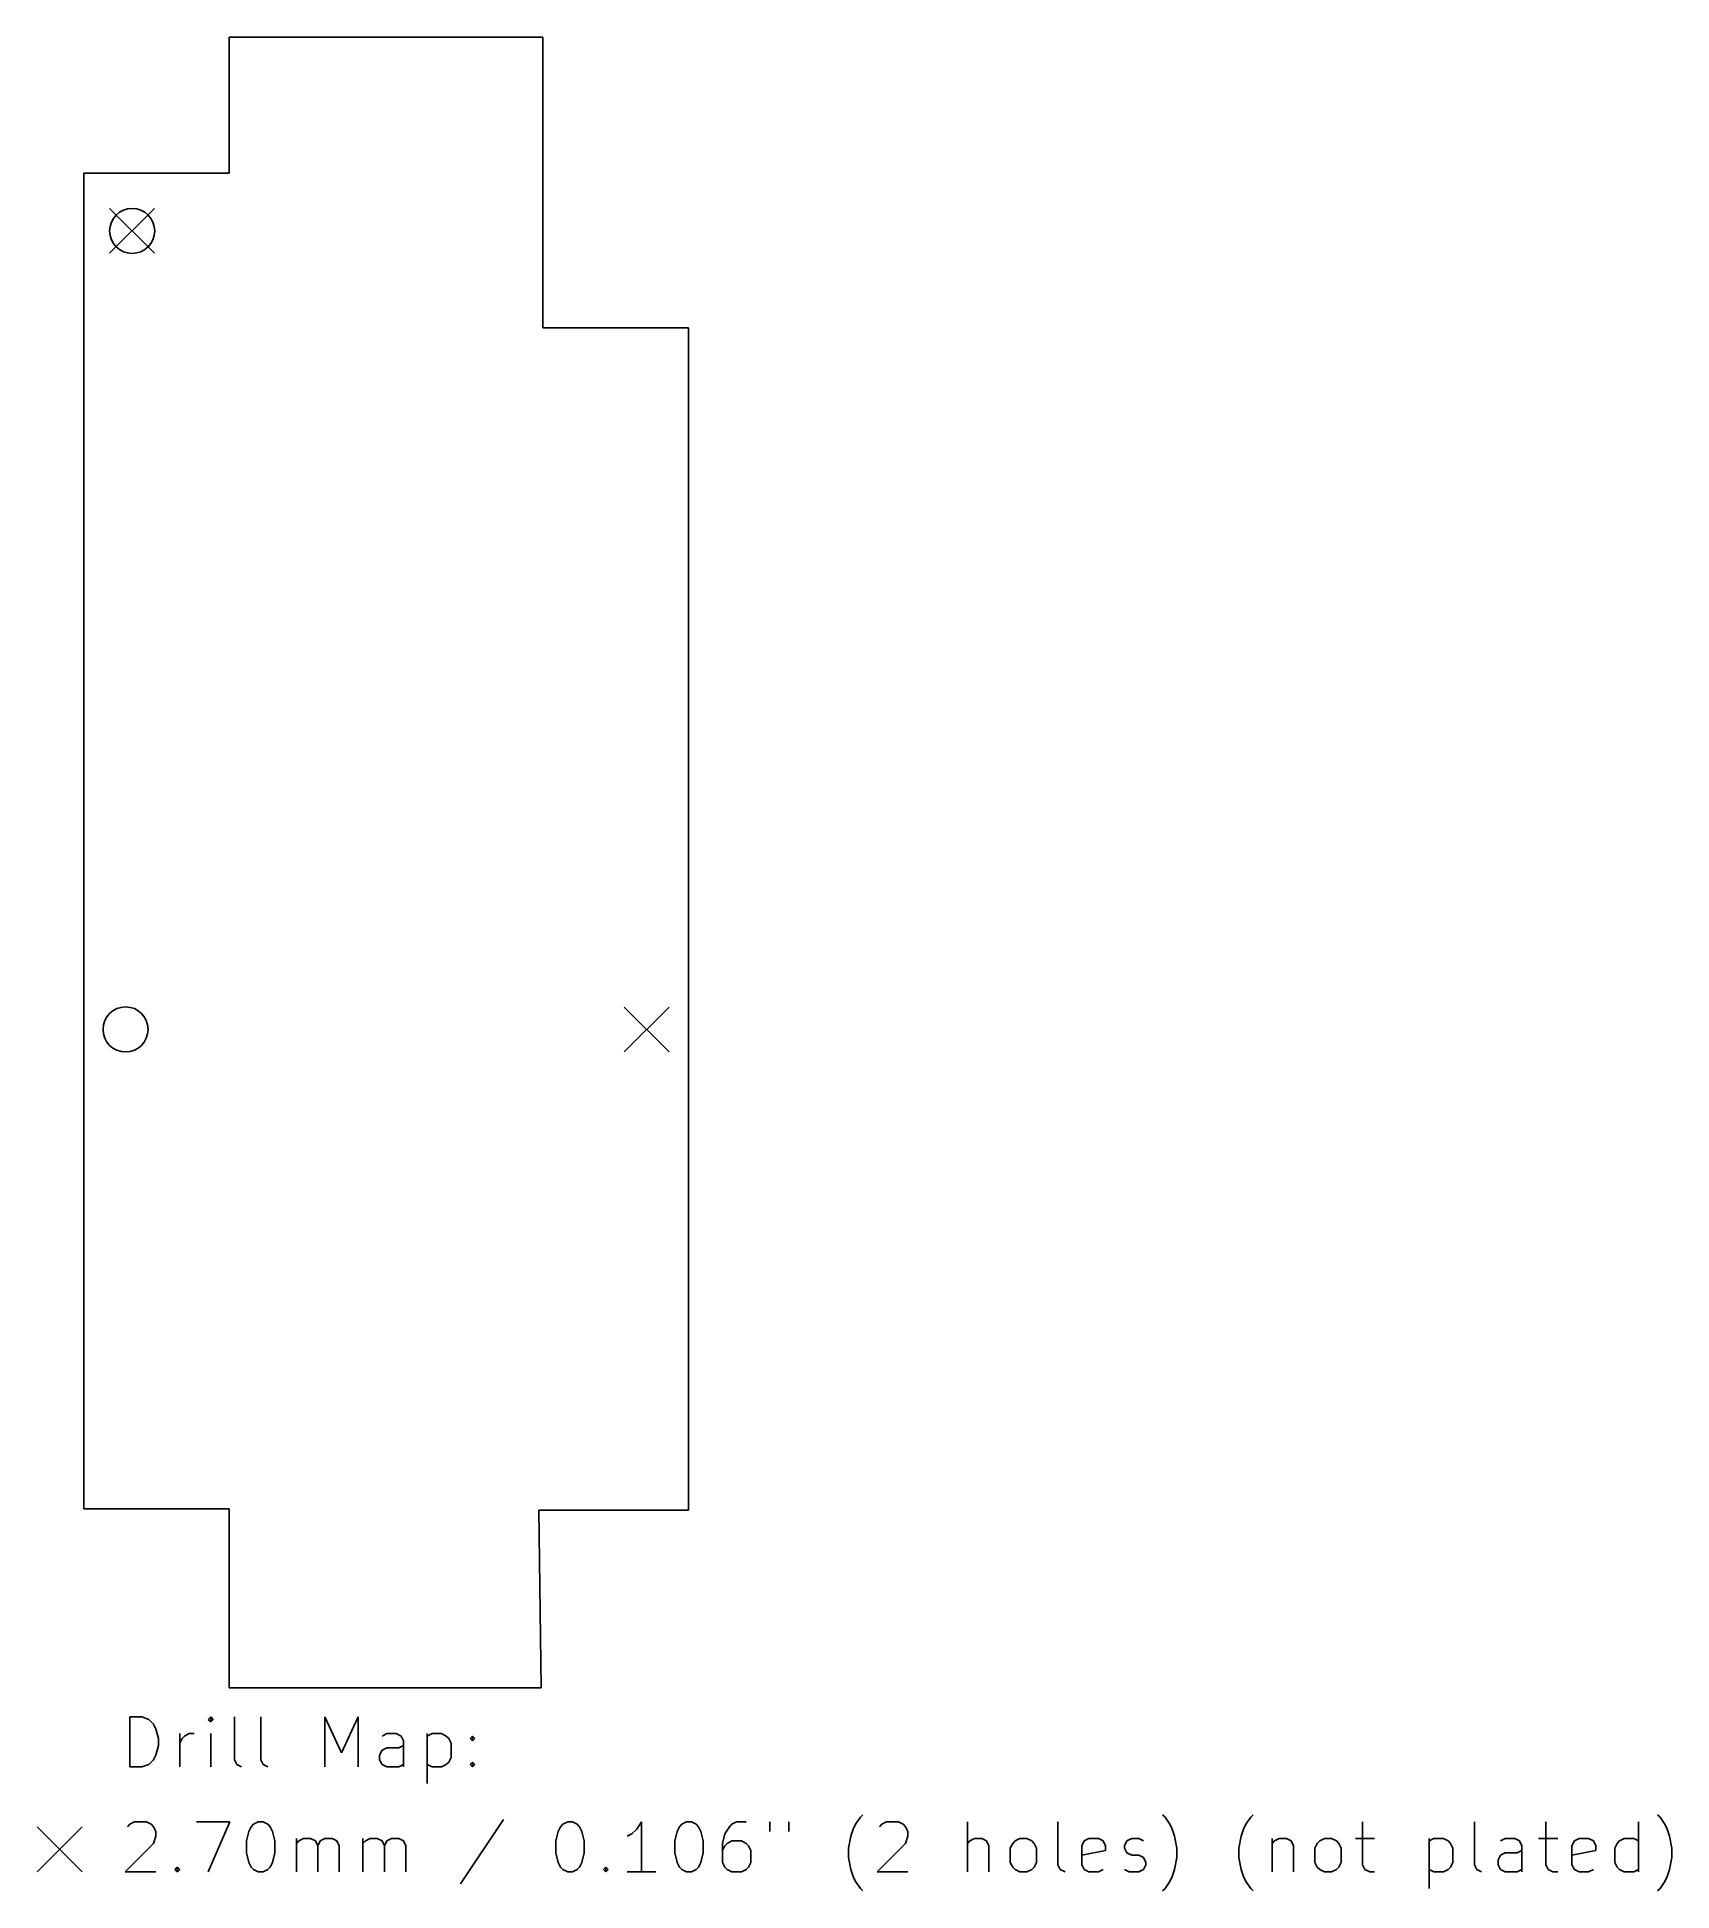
# Model space of a CAD drawing. Extents: x 82 to 180, y -159 to -47.
import ezdxf

# ---------------------------------------------------------------- set-up
doc = ezdxf.new("R2010")
doc.units = 0
doc.layers.add('BLACK', color=7, linetype='CONTINUOUS')

msp = doc.modelspace()

# ---------------------------------------------------------------- linework, layer by layer
at = {"layer": 'BLACK', "linetype": 'CONTINUOUS'}
for p, q in [((111.919, -47.3265), (93.0852, -47.3265)), ((93.0852, -47.3265), (93.0852, -55.5054)), ((111.919, -64.7891), (111.919, -47.3265)), ((93.0852, -55.5054), (84.354, -55.5054)), ((84.354, -55.5054), (84.354, -135.693)), ((85.9054, -57.6098), (88.6054, -60.3098)), ((88.6054, -57.6098), (85.9054, -60.3098)), ((120.651, -64.7891), (111.919, -64.7891)), ((120.651, -135.769), (120.651, -64.7891)), ((116.792, -105.565), (119.492, -108.265)), ((119.492, -105.565), (116.792, -108.265)), ((84.354, -135.693), (93.0852, -135.693)), ((93.0852, -135.693), (93.0852, -146.437)), ((111.664, -135.769), (120.651, -135.769)), ((111.817, -146.437), (111.664, -135.769)), ((93.0852, -146.437), (111.817, -146.437)), ((87.1183, -151.194), (87.1183, -148.194)), ((87.1183, -148.194), (87.8325, -148.194)), ((87.8325, -148.194), (88.2611, -148.337)), ((88.2611, -148.337), (88.5468, -148.623)), ((88.5468, -148.623), (88.6897, -148.909)), ((88.6897, -148.909), (88.8325, -149.48)), ((91.9754, -148.194), (91.8325, -148.337)), ((91.8325, -148.337), (91.9754, -148.48)), ((92.1183, -148.337), (91.9754, -148.194)), ((91.9754, -148.194), (91.9754, -148.48)), ((91.9754, -148.48), (92.1183, -148.337)), ((93.404, -150.766), (93.404, -148.194)), ((94.9754, -150.766), (94.9754, -148.194)), ((98.8325, -151.194), (98.8325, -148.194)), ((98.8325, -148.194), (99.8325, -150.337)), ((99.8325, -150.337), (100.833, -148.194)), ((100.833, -148.194), (100.833, -151.194)), ((88.8325, -149.909), (88.6897, -150.48)), ((88.8325, -149.48), (88.8325, -149.909)), ((90.1183, -151.194), (90.1183, -149.194)), ((90.1183, -149.766), (90.2611, -149.48)), ((90.2611, -149.48), (90.404, -149.337)), ((90.404, -149.337), (90.6897, -149.194)), ((90.6897, -149.194), (90.9754, -149.194)), ((91.9754, -151.194), (91.9754, -149.194)), ((102.118, -150.48), (102.261, -150.194)), ((102.547, -149.194), (102.261, -149.337)), ((102.261, -150.194), (102.547, -150.052)), ((103.118, -149.194), (102.547, -149.194)), ((102.547, -150.052), (103.261, -150.052)), ((103.404, -149.337), (103.118, -149.194)), ((103.261, -150.052), (103.547, -149.909)), ((103.547, -149.623), (103.404, -149.337)), ((103.547, -151.194), (103.547, -149.623)), ((104.975, -149.194), (104.975, -152.194)), ((104.975, -149.337), (105.261, -149.194)), ((105.261, -149.194), (105.833, -149.194)), ((105.833, -149.194), (106.118, -149.337)), ((106.118, -149.337), (106.261, -149.48)), ((106.261, -149.48), (106.404, -149.766)), ((106.404, -149.766), (106.404, -150.623)), ((107.547, -149.48), (107.69, -149.337)), ((107.69, -149.623), (107.547, -149.48)), ((107.69, -149.337), (107.833, -149.48)), ((107.69, -149.337), (107.69, -149.623)), ((107.833, -149.48), (107.69, -149.623)), ((87.8325, -151.194), (87.1183, -151.194)), ((88.2611, -151.052), (87.8325, -151.194)), ((88.5468, -150.766), (88.2611, -151.052)), ((88.6897, -150.48), (88.5468, -150.766)), ((93.5468, -151.052), (93.404, -150.766)), ((93.8325, -151.194), (93.5468, -151.052)), ((95.1183, -151.052), (94.9754, -150.766)), ((95.404, -151.194), (95.1183, -151.052)), ((102.118, -150.766), (102.118, -150.48)), ((102.261, -151.052), (102.118, -150.766)), ((102.547, -151.194), (102.261, -151.052)), ((103.261, -151.194), (102.547, -151.194)), ((103.547, -151.052), (103.261, -151.194)), ((105.261, -151.194), (104.975, -151.052)), ((105.833, -151.194), (105.261, -151.194)), ((106.118, -151.052), (105.833, -151.194)), ((106.261, -150.909), (106.118, -151.052)), ((106.404, -150.623), (106.261, -150.909)), ((107.547, -151.052), (107.69, -150.909)), ((107.69, -151.194), (107.547, -151.052)), ((107.69, -150.909), (107.833, -151.052)), ((107.69, -150.909), (107.69, -151.194)), ((107.833, -151.052), (107.69, -151.194)), ((86.9754, -154.78), (87.1183, -154.637)), ((87.1183, -154.637), (87.404, -154.494)), ((87.404, -154.494), (88.1183, -154.494)), ((88.1183, -154.494), (88.404, -154.637)), ((88.404, -154.637), (88.5468, -154.78)), ((91.1183, -154.494), (93.1183, -154.494)), ((93.1183, -154.494), (91.8325, -157.494)), ((94.404, -154.78), (94.5468, -154.637)), ((94.5468, -154.637), (94.8325, -154.494)), ((94.8325, -154.494), (95.1183, -154.494)), ((95.1183, -154.494), (95.404, -154.637)), ((95.404, -154.637), (95.5468, -154.78)), ((109.547, -154.352), (106.975, -158.209)), ((112.975, -154.78), (113.118, -154.637)), ((113.118, -154.637), (113.404, -154.494)), ((113.404, -154.494), (113.69, -154.494)), ((113.69, -154.494), (113.975, -154.637)), ((113.975, -154.637), (114.118, -154.78)), ((117.833, -154.494), (117.547, -154.923)), ((117.833, -157.494), (117.833, -154.494)), ((120.118, -154.78), (120.261, -154.637)), ((120.261, -154.637), (120.547, -154.494)), ((120.547, -154.494), (120.833, -154.494)), ((120.833, -154.494), (121.118, -154.637)), ((121.118, -154.637), (121.261, -154.78)), ((123.261, -154.637), (123.118, -154.78)), ((123.547, -154.494), (123.261, -154.637)), ((124.118, -154.494), (123.547, -154.494)), ((125.547, -154.494), (125.547, -155.066)), ((126.69, -154.494), (126.69, -155.066)), ((130.547, -154.923), (130.69, -154.637)), ((130.69, -154.637), (130.975, -154.209)), ((130.975, -154.209), (131.118, -154.066)), ((132.118, -154.78), (132.261, -154.637)), ((132.261, -154.637), (132.547, -154.494)), ((132.547, -154.494), (133.261, -154.494)), ((133.261, -154.494), (133.547, -154.637)), ((133.547, -154.637), (133.69, -154.78)), ((137.404, -157.494), (137.404, -154.494)), ((142.833, -157.066), (142.833, -154.494)), ((149.261, -154.209), (149.118, -154.066)), ((149.547, -154.637), (149.261, -154.209)), ((149.69, -154.923), (149.547, -154.637)), ((153.975, -154.923), (154.118, -154.637)), ((154.118, -154.637), (154.404, -154.209)), ((154.404, -154.209), (154.547, -154.066)), ((161.118, -154.494), (161.118, -157.066)), ((167.833, -157.066), (167.833, -154.494)), ((172.118, -154.494), (172.118, -157.066)), ((177.69, -157.494), (177.69, -154.494)), ((178.975, -154.209), (178.833, -154.066)), ((179.261, -154.637), (178.975, -154.209)), ((179.404, -154.923), (179.261, -154.637)), ((81.554, -154.787), (84.254, -157.487)), ((84.254, -154.787), (81.554, -157.487)), ((88.5468, -155.78), (86.8325, -157.494)), ((88.5468, -154.78), (88.6897, -155.066)), ((88.6897, -155.352), (88.5468, -155.78)), ((88.6897, -155.066), (88.6897, -155.352)), ((94.1183, -155.637), (94.2611, -155.066)), ((94.1183, -156.352), (94.1183, -155.637)), ((94.2611, -155.066), (94.404, -154.78)), ((95.5468, -154.78), (95.6897, -155.066)), ((95.6897, -155.066), (95.8325, -155.637)), ((95.8325, -155.637), (95.8325, -156.352)), ((97.1183, -157.494), (97.1183, -155.494)), ((97.1183, -155.78), (97.2611, -155.637)), ((97.2611, -155.637), (97.5468, -155.494)), ((97.5468, -155.494), (97.9754, -155.494)), ((97.9754, -155.494), (98.2611, -155.637)), ((98.2611, -155.637), (98.404, -155.923)), ((98.404, -155.923), (98.5468, -155.637)), ((98.5468, -155.637), (98.8325, -155.494)), ((98.8325, -155.494), (99.2611, -155.494)), ((99.2611, -155.494), (99.5468, -155.637)), ((99.5468, -155.637), (99.6897, -155.923)), ((101.118, -157.494), (101.118, -155.494)), ((101.118, -155.78), (101.261, -155.637)), ((101.261, -155.637), (101.547, -155.494)), ((101.547, -155.494), (101.975, -155.494)), ((101.975, -155.494), (102.261, -155.637)), ((102.261, -155.637), (102.404, -155.923)), ((102.404, -155.923), (102.547, -155.637)), ((102.547, -155.637), (102.833, -155.494)), ((102.833, -155.494), (103.261, -155.494)), ((103.261, -155.494), (103.547, -155.637)), ((103.547, -155.637), (103.69, -155.923)), ((112.69, -155.637), (112.833, -155.066)), ((112.69, -156.352), (112.69, -155.637)), ((112.833, -155.066), (112.975, -154.78)), ((114.118, -154.78), (114.261, -155.066)), ((114.261, -155.066), (114.404, -155.637)), ((114.404, -155.637), (114.404, -156.352)), ((117.261, -155.209), (116.975, -155.352)), ((117.547, -154.923), (117.261, -155.209)), ((119.833, -155.637), (119.975, -155.066)), ((119.833, -156.352), (119.833, -155.637)), ((119.975, -155.066), (120.118, -154.78)), ((121.261, -154.78), (121.404, -155.066)), ((121.404, -155.066), (121.547, -155.637)), ((121.547, -155.637), (121.547, -156.352)), ((122.833, -155.209), (122.69, -155.78)), ((122.69, -155.78), (122.69, -156.923)), ((123.118, -154.78), (122.833, -155.209)), ((122.975, -155.78), (122.833, -155.923)), ((123.261, -155.637), (122.975, -155.78)), ((123.833, -155.637), (123.261, -155.637)), ((124.118, -155.78), (123.833, -155.637)), ((124.261, -155.923), (124.118, -155.78)), ((130.261, -156.066), (130.404, -155.352)), ((130.404, -155.352), (130.547, -154.923)), ((133.69, -155.78), (131.975, -157.494)), ((133.69, -154.78), (133.833, -155.066)), ((133.833, -155.352), (133.69, -155.78)), ((133.833, -155.066), (133.833, -155.352)), ((137.547, -155.637), (137.404, -155.78)), ((137.833, -155.494), (137.547, -155.637)), ((138.261, -155.494), (137.833, -155.494)), ((138.547, -155.637), (138.261, -155.494)), ((138.69, -155.923), (138.547, -155.637)), ((139.975, -156.066), (140.118, -155.78)), ((140.118, -155.78), (140.261, -155.637)), ((140.261, -155.637), (140.547, -155.494)), ((140.547, -155.494), (140.975, -155.494)), ((140.975, -155.494), (141.261, -155.637)), ((141.261, -155.637), (141.404, -155.78)), ((141.404, -155.78), (141.547, -156.066)), ((144.261, -155.923), (144.404, -155.637)), ((144.404, -155.637), (144.69, -155.494)), ((144.69, -155.494), (145.261, -155.494)), ((145.261, -155.494), (145.547, -155.637)), ((145.547, -155.637), (145.69, -155.923)), ((146.833, -155.923), (146.975, -155.637)), ((146.975, -155.637), (147.261, -155.494)), ((147.261, -155.494), (147.69, -155.494)), ((147.69, -155.494), (147.975, -155.637)), ((149.833, -155.352), (149.69, -154.923)), ((149.975, -156.066), (149.833, -155.352)), ((153.69, -156.066), (153.833, -155.352)), ((153.833, -155.352), (153.975, -154.923)), ((155.69, -155.494), (155.69, -157.494)), ((155.69, -155.78), (155.833, -155.637)), ((155.833, -155.637), (156.118, -155.494)), ((156.118, -155.494), (156.547, -155.494)), ((156.547, -155.494), (156.833, -155.637)), ((156.833, -155.637), (156.975, -155.923)), ((158.261, -156.066), (158.404, -155.78)), ((158.404, -155.78), (158.547, -155.637)), ((158.547, -155.637), (158.833, -155.494)), ((158.833, -155.494), (159.261, -155.494)), ((159.261, -155.494), (159.547, -155.637)), ((159.547, -155.637), (159.69, -155.78)), ((159.69, -155.78), (159.833, -156.066)), ((160.69, -155.494), (161.833, -155.494)), ((165.118, -155.494), (165.118, -158.494)), ((165.118, -155.637), (165.404, -155.494)), ((165.404, -155.494), (165.975, -155.494)), ((165.975, -155.494), (166.261, -155.637)), ((166.261, -155.637), (166.404, -155.78)), ((166.404, -155.78), (166.547, -156.066)), ((169.69, -155.494), (169.404, -155.637)), ((170.261, -155.494), (169.69, -155.494)), ((170.547, -155.637), (170.261, -155.494)), ((170.69, -155.923), (170.547, -155.637)), ((171.69, -155.494), (172.833, -155.494)), ((173.69, -155.923), (173.833, -155.637)), ((173.833, -155.637), (174.118, -155.494)), ((174.118, -155.494), (174.69, -155.494)), ((174.69, -155.494), (174.975, -155.637)), ((174.975, -155.637), (175.118, -155.923)), ((176.261, -156.066), (176.404, -155.78)), ((176.404, -155.78), (176.547, -155.637)), ((176.547, -155.637), (176.833, -155.494)), ((176.833, -155.494), (177.404, -155.494)), ((177.404, -155.494), (177.69, -155.637)), ((179.547, -155.352), (179.404, -154.923)), ((179.69, -156.066), (179.547, -155.352)), ((94.2611, -156.923), (94.1183, -156.352)), ((94.404, -157.209), (94.2611, -156.923)), ((95.6897, -156.923), (95.5468, -157.209)), ((95.8325, -156.352), (95.6897, -156.923)), ((98.404, -155.923), (98.404, -157.494)), ((99.6897, -155.923), (99.6897, -157.494)), ((102.404, -155.923), (102.404, -157.494)), ((103.69, -155.923), (103.69, -157.494)), ((112.833, -156.923), (112.69, -156.352)), ((112.975, -157.209), (112.833, -156.923)), ((114.261, -156.923), (114.118, -157.209)), ((114.404, -156.352), (114.261, -156.923)), ((119.975, -156.923), (119.833, -156.352)), ((120.118, -157.209), (119.975, -156.923)), ((121.404, -156.923), (121.261, -157.209)), ((121.547, -156.352), (121.404, -156.923)), ((122.833, -155.923), (122.69, -156.209)), ((122.69, -156.923), (122.833, -157.209)), ((124.404, -156.209), (124.261, -155.923)), ((124.261, -157.209), (124.404, -156.923)), ((124.404, -156.923), (124.404, -156.209)), ((130.261, -156.637), (130.261, -156.066)), ((130.404, -157.352), (130.261, -156.637)), ((138.69, -157.494), (138.69, -155.923)), ((139.975, -156.923), (139.975, -156.066)), ((140.118, -157.209), (139.975, -156.923)), ((141.547, -156.923), (141.404, -157.209)), ((141.547, -156.066), (141.547, -156.923)), ((144.261, -157.066), (144.261, -155.923)), ((145.69, -156.209), (144.261, -156.494)), ((145.69, -155.923), (145.69, -156.209)), ((146.833, -156.066), (146.833, -155.923)), ((146.975, -156.352), (146.833, -156.066)), ((147.261, -156.494), (146.975, -156.352)), ((147.69, -156.494), (147.261, -156.494)), ((147.975, -156.637), (147.69, -156.494)), ((148.118, -156.923), (147.975, -156.637)), ((148.118, -157.066), (148.118, -156.923)), ((149.833, -157.352), (149.975, -156.637)), ((149.975, -156.637), (149.975, -156.066)), ((153.69, -156.637), (153.69, -156.066)), ((153.833, -157.352), (153.69, -156.637)), ((156.975, -155.923), (156.975, -157.494)), ((158.261, -156.923), (158.261, -156.066)), ((158.404, -157.209), (158.261, -156.923)), ((159.833, -156.923), (159.69, -157.209)), ((159.833, -156.066), (159.833, -156.923)), ((166.547, -156.923), (166.404, -157.209)), ((166.547, -156.066), (166.547, -156.923)), ((169.261, -156.78), (169.404, -156.494)), ((169.261, -157.066), (169.261, -156.78)), ((169.404, -156.494), (169.69, -156.352)), ((169.69, -156.352), (170.404, -156.352)), ((170.404, -156.352), (170.69, -156.209)), ((170.69, -157.494), (170.69, -155.923)), ((173.69, -157.066), (173.69, -155.923)), ((175.118, -156.209), (173.69, -156.494)), ((175.118, -155.923), (175.118, -156.209)), ((176.261, -156.923), (176.261, -156.066)), ((176.404, -157.209), (176.261, -156.923)), ((179.547, -157.352), (179.69, -156.637)), ((179.69, -156.637), (179.69, -156.066)), ((86.8325, -157.494), (88.6897, -157.494)), ((89.8325, -157.352), (89.9754, -157.209)), ((89.9754, -157.494), (89.8325, -157.352)), ((89.9754, -157.209), (90.1183, -157.352)), ((89.9754, -157.209), (89.9754, -157.494)), ((90.1183, -157.352), (89.9754, -157.494)), ((94.5468, -157.352), (94.404, -157.209)), ((94.8325, -157.494), (94.5468, -157.352)), ((95.1183, -157.494), (94.8325, -157.494)), ((95.404, -157.352), (95.1183, -157.494)), ((95.5468, -157.209), (95.404, -157.352)), ((113.118, -157.352), (112.975, -157.209)), ((113.404, -157.494), (113.118, -157.352)), ((113.69, -157.494), (113.404, -157.494)), ((113.975, -157.352), (113.69, -157.494)), ((114.118, -157.209), (113.975, -157.352)), ((115.547, -157.352), (115.69, -157.209)), ((115.69, -157.494), (115.547, -157.352)), ((115.69, -157.209), (115.833, -157.352)), ((115.69, -157.209), (115.69, -157.494)), ((115.833, -157.352), (115.69, -157.494)), ((118.69, -157.494), (116.975, -157.494)), ((120.261, -157.352), (120.118, -157.209)), ((120.547, -157.494), (120.261, -157.352)), ((120.833, -157.494), (120.547, -157.494)), ((121.118, -157.352), (120.833, -157.494)), ((121.261, -157.209), (121.118, -157.352)), ((122.833, -157.209), (122.975, -157.352)), ((122.975, -157.352), (123.261, -157.494)), ((123.261, -157.494), (123.833, -157.494)), ((123.833, -157.494), (124.118, -157.352)), ((124.118, -157.352), (124.261, -157.209)), ((130.547, -157.78), (130.404, -157.352)), ((130.69, -158.066), (130.547, -157.78)), ((131.975, -157.494), (133.833, -157.494)), ((140.261, -157.352), (140.118, -157.209)), ((140.547, -157.494), (140.261, -157.352)), ((140.975, -157.494), (140.547, -157.494)), ((141.261, -157.352), (140.975, -157.494)), ((141.404, -157.209), (141.261, -157.352)), ((142.975, -157.352), (142.833, -157.066)), ((143.261, -157.494), (142.975, -157.352)), ((144.404, -157.352), (144.261, -157.066)), ((144.69, -157.494), (144.404, -157.352)), ((145.261, -157.494), (144.69, -157.494)), ((145.547, -157.352), (145.261, -157.494)), ((146.833, -157.352), (147.118, -157.494)), ((147.118, -157.494), (147.69, -157.494)), ((147.69, -157.494), (147.975, -157.352)), ((147.975, -157.352), (148.118, -157.066)), ((149.547, -158.066), (149.69, -157.78)), ((149.69, -157.78), (149.833, -157.352)), ((153.975, -157.78), (153.833, -157.352)), ((154.118, -158.066), (153.975, -157.78)), ((158.547, -157.352), (158.404, -157.209)), ((158.833, -157.494), (158.547, -157.352)), ((159.261, -157.494), (158.833, -157.494)), ((159.547, -157.352), (159.261, -157.494)), ((159.69, -157.209), (159.547, -157.352)), ((161.118, -157.066), (161.261, -157.352)), ((161.261, -157.352), (161.547, -157.494)), ((161.547, -157.494), (161.833, -157.494)), ((165.404, -157.494), (165.118, -157.352)), ((165.975, -157.494), (165.404, -157.494)), ((166.261, -157.352), (165.975, -157.494)), ((166.404, -157.209), (166.261, -157.352)), ((167.975, -157.352), (167.833, -157.066)), ((168.261, -157.494), (167.975, -157.352)), ((169.404, -157.352), (169.261, -157.066)), ((169.69, -157.494), (169.404, -157.352)), ((170.404, -157.494), (169.69, -157.494)), ((170.69, -157.352), (170.404, -157.494)), ((172.118, -157.066), (172.261, -157.352)), ((172.261, -157.352), (172.547, -157.494)), ((172.547, -157.494), (172.833, -157.494)), ((173.833, -157.352), (173.69, -157.066)), ((174.118, -157.494), (173.833, -157.352)), ((174.69, -157.494), (174.118, -157.494)), ((174.975, -157.352), (174.69, -157.494)), ((176.547, -157.352), (176.404, -157.209)), ((176.833, -157.494), (176.547, -157.352)), ((177.404, -157.494), (176.833, -157.494)), ((177.69, -157.352), (177.404, -157.494)), ((179.261, -158.066), (179.404, -157.78)), ((179.404, -157.78), (179.547, -157.352)), ((130.975, -158.494), (130.69, -158.066)), ((131.118, -158.637), (130.975, -158.494)), ((149.118, -158.637), (149.261, -158.494)), ((149.261, -158.494), (149.547, -158.066)), ((154.404, -158.494), (154.118, -158.066)), ((154.547, -158.637), (154.404, -158.494)), ((178.833, -158.637), (178.975, -158.494)), ((178.975, -158.494), (179.261, -158.066))]:
    msp.add_line(p, q, dxfattribs=at)
at = {"layer": 'BLACK'}
for centre in [(87.2623, -58.9661), (86.8654, -106.909)]:
    msp.add_circle(centre, 1.3525, dxfattribs=at)

doc.saveas('drawing.dxf')
